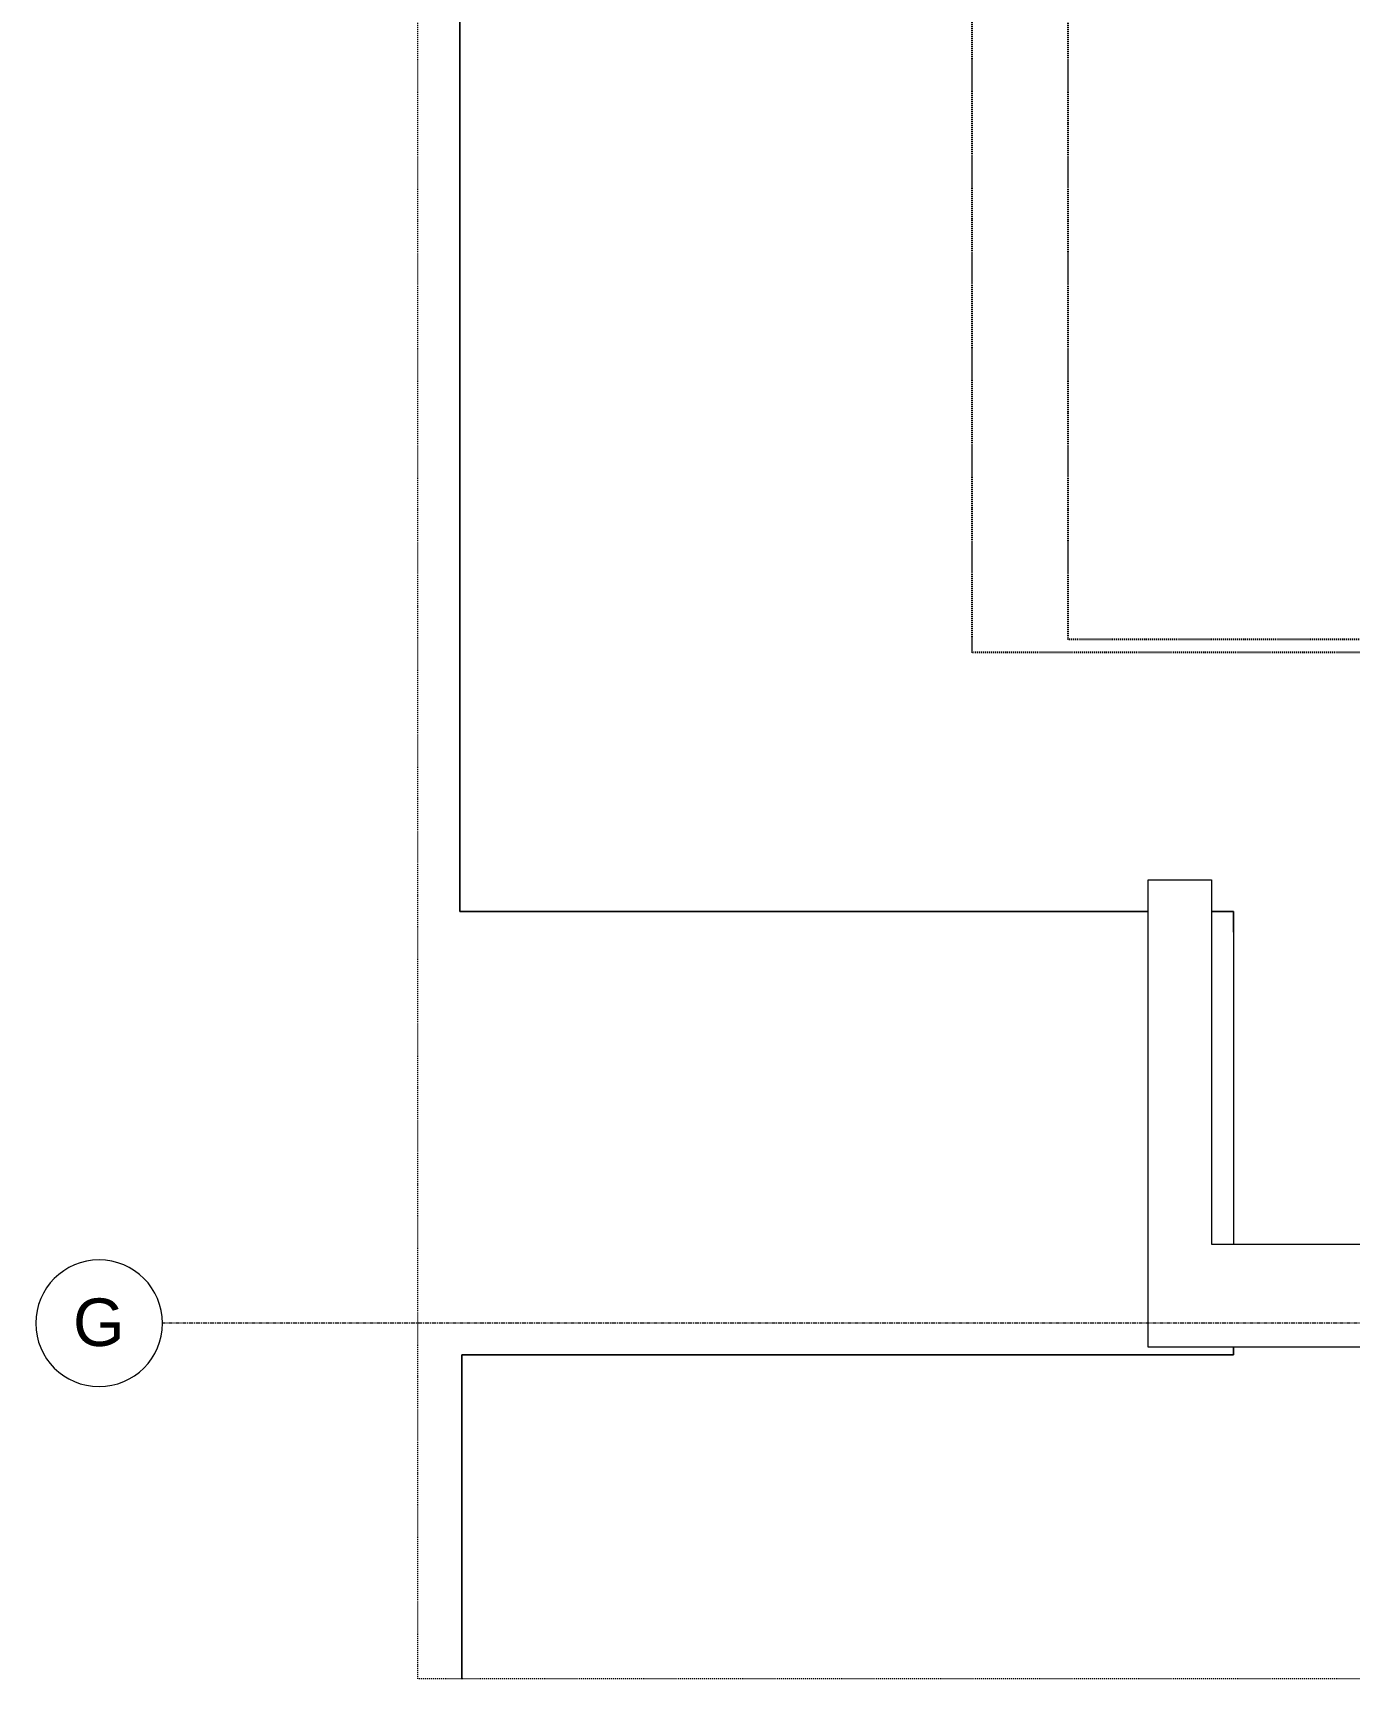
# Model space of a CAD drawing. Header units: inches. Extents: x -4058 to -1781, y 9814 to 12264.
# Drawn here: x -4058.1 to -3892, y 9846.2 to 10054.2 of the extents above; entities that cross this region are included whole.
import ezdxf

# ---------------------------------------------------------------- set-up
doc = ezdxf.new("R2010")
doc.units = ezdxf.units.IN
doc.header["$MEASUREMENT"] = 0
for name, pattern in [('Aligning Line 1_8_', [0.25, 0.125, -0.125]), ('Dash_2_', [0.25, 0.125, -0.125]), ('Grid Line 1_2_', [0.875, 0.5, -0.125, 0.125, -0.125])]:
    doc.linetypes.add(name, pattern=pattern)
for name, color, linetype, lineweight in [('0-1', 7, 'Continuous', 5), ('C-TOPO', 7, 'Continuous', 9), ('G-ANNO-SYMB', 111, 'Aligning Line 1_8_', 9), ('S-GRID-1', 1, 'Grid Line 1_2_', 9), ('S-GRID-IDEN', 1, 'Continuous', 9)]:
    doc.layers.add(name, color=color, linetype=linetype, lineweight=lineweight)
doc.layers.add('0-4', color=250, linetype='Dash_2_')
doc.styles.add('Arial', font='arial.ttf', dxfattribs={"height": 6})

# ---------------------------------------------------------------- blocks, each defined once
blk = doc.blocks.new('CTR  - Topography_rvt-1-UNIT PLANS - 2ND FLOOR')
at = {"layer": 'C-TOPO'}
for p, q in [((-4004.23, 10159.19), (-4004.23, 10028.36)), ((-4004.23, 10028.36), (-4004.23, 10159.19)), ((-4004.23, 10028.36), (-4004.23, 10022.96)), ((-4004.23, 10022.96), (-4004.23, 10028.36)), ((-4004.23, 10022.96), (-4004.23, 10014.41)), ((-4004.23, 10014.41), (-4004.23, 10022.96)), ((-4004.23, 10014.41), (-4004.23, 9943.19)), ((-4004.23, 9943.19), (-4004.23, 10014.41)), ((-3917.32, 9946.04), (-3917.32, 9947.19)), ((-3917.32, 9947.19), (-3915.65, 9947.19)), ((-3915.65, 9947.19), (-3915.29, 9947.19)), ((-3915.29, 9947.19), (-3914.97, 9947.19)), ((-3914.97, 9947.19), (-3909.32, 9947.19)), ((-3909.32, 9947.19), (-3909.32, 9943.19)), ((-3917.32, 9943.19), (-3917.32, 9946.04)), ((-4004.23, 9943.19), (-3993.16, 9943.19)), ((-3993.16, 9943.19), (-4004.23, 9943.19)), ((-3993.16, 9943.19), (-3921.46, 9943.19)), ((-3921.46, 9943.19), (-3993.16, 9943.19)), ((-3921.46, 9943.19), (-3917.32, 9943.19)), ((-3917.32, 9943.19), (-3921.46, 9943.19)), ((-3917.32, 9942.46), (-3917.32, 9943.19)), ((-3917.32, 9905.66), (-3917.32, 9942.46)), ((-3909.32, 9943.19), (-3906.57, 9943.19)), ((-3906.57, 9943.19), (-3909.32, 9943.19)), ((-3909.32, 9943.19), (-3909.32, 9942.74)), ((-3909.32, 9942.74), (-3909.32, 9941.4)), ((-3906.57, 9943.19), (-3906.57, 9940.58)), ((-3906.57, 9940.58), (-3906.57, 9943.19)), ((-3909.32, 9941.4), (-3909.32, 9941.06)), ((-3909.32, 9941.06), (-3909.32, 9923.73)), ((-3906.57, 9940.58), (-3906.57, 9901.19)), ((-3906.57, 9940.58), (-3906.57, 9901.19)), ((-3909.32, 9923.73), (-3909.32, 9901.19)), ((-3917.32, 9888.19), (-3917.32, 9905.66)), ((-3909.32, 9901.19), (-3906.57, 9901.19)), ((-3906.57, 9901.19), (-3856.56, 9901.19)), ((-3915.4, 9888.19), (-3917.32, 9888.19)), ((-3915.12, 9888.19), (-3915.4, 9888.19)), ((-3906.57, 9888.19), (-3915.12, 9888.19)), ((-3840.05, 9888.19), (-3906.57, 9888.19)), ((-3906.57, 9888.19), (-3906.57, 9887.19)), ((-3906.57, 9887.19), (-3906.57, 9888.19)), ((-3997.9, 9887.19), (-4003.99, 9887.19)), ((-4003.99, 9887.19), (-4003.99, 9880.67)), ((-4003.99, 9880.67), (-4003.99, 9887.19)), ((-4003.99, 9887.19), (-3997.9, 9887.19)), ((-3991.92, 9887.19), (-3997.9, 9887.19)), ((-3997.9, 9887.19), (-3991.92, 9887.19)), ((-3943.72, 9887.19), (-3991.92, 9887.19)), ((-3991.92, 9887.19), (-3943.72, 9887.19)), ((-3915.29, 9887.19), (-3943.72, 9887.19)), ((-3943.72, 9887.19), (-3915.29, 9887.19)), ((-3906.57, 9887.19), (-3915.29, 9887.19)), ((-3915.29, 9887.19), (-3906.57, 9887.19)), ((-4003.99, 9880.67), (-4003.99, 9846.69)), ((-4003.99, 9846.69), (-4003.99, 9880.67)), ((-4003.99, 9846.69), (-4003.99, 9846.25)), ((-4003.99, 9846.25), (-4003.99, 9846.69))]:
    blk.add_line(p, q, dxfattribs=at)
blk = doc.blocks.new('Grid - Grid Head - Circle-50561-UNIT PLANS - 2ND FLOOR')
at = {"layer": 'S-GRID-IDEN'}
for start, end in [(360, 180), (180, 360)]:
    blk.add_arc((0, 0), 0.25, start, end, dxfattribs=at)

msp = doc.modelspace()

# ---------------------------------------------------------------- linework, layer by layer
at = {"layer": '0-4'}
for p, q in [((-3939.53358, 9975.90299), (-3939.53358, 10857.05315)), ((-3927.40682, 9977.52729), (-3927.40682, 10354.2894)), ((-3333.72374, 9977.52729), (-3927.40682, 9977.52729)), ((-2851.7738, 9975.90299), (-3939.53358, 9975.90299))]:
    msp.add_line(p, q, dxfattribs=at)
at = {"layer": 'G-ANNO-SYMB'}
for p, q in [((-4009.5295, 9846.2766), (-4009.5295, 12240.74859)), ((-3939.53358, 9975.90299), (-3939.53358, 10857.05315)), ((-2851.7738, 9975.90299), (-3939.53358, 9975.90299)), ((-1813.52288, 9846.2766), (-4009.5295, 9846.2766))]:
    msp.add_line(p, q, dxfattribs=at)
at = {"layer": 'S-GRID-1'}
msp.add_line((-1781.27288, 9891.1894), (-4041.7795, 9891.1894), dxfattribs=at)

# ---------------------------------------------------------------- block references
at = {"layer": '0-1'}
msp.add_blockref('CTR  - Topography_rvt-1-UNIT PLANS - 2ND FLOOR', (0, 0), dxfattribs=at)
at = {"layer": 'S-GRID-IDEN', "xscale": 31.99999999999999, "yscale": 31.99999999999999, "zscale": 31.99999999999999, "rotation": 89.99999999999987}
msp.add_blockref('Grid - Grid Head - Circle-50561-UNIT PLANS - 2ND FLOOR', (-4049.7795, 9891.1894), dxfattribs=at)

# ---------------------------------------------------------------- texts
at = {"layer": 'S-GRID-IDEN', "insert": (-4053.07929, 9894.31634), "char_height": 6, "width": 7.979, "attachment_point": 1, "style": 'Arial'}
msp.add_mtext('G', dxfattribs=at)

doc.saveas('drawing.dxf')
